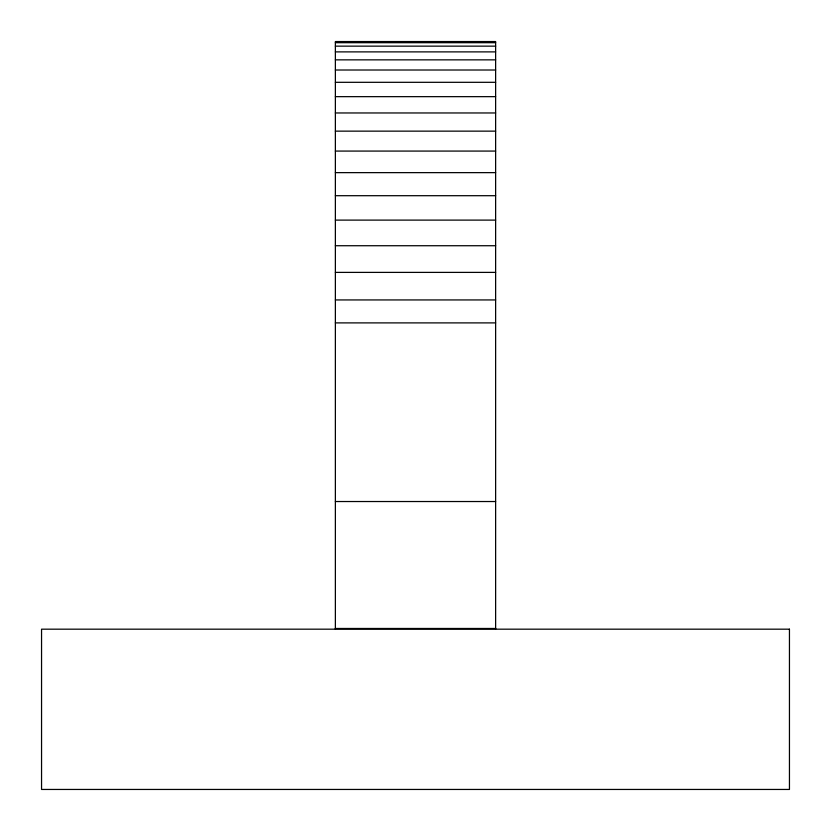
<?xml version="1.0" encoding="UTF-8"?>
<svg xmlns="http://www.w3.org/2000/svg" width="831" height="831" viewBox="0 0 831 831"><rect width="100%" height="100%" fill="white"/><g stroke="black" fill="none" stroke-linecap="round" stroke-linejoin="round"><path stroke-width="1.25" d="M335.371 42.703L495.629 42.703M335.371 46.152L495.629 46.152M335.371 51.886L495.629 51.886M335.371 59.853L495.629 59.853M335.371 70.012L495.629 70.012M335.371 82.311L495.629 82.311M335.371 96.656L495.629 96.656M335.371 112.964L495.629 112.964M335.371 131.142L495.629 131.142M335.371 151.076L495.629 151.076M335.371 172.64L495.629 172.64M335.371 195.701L495.629 195.701M335.371 220.111L495.629 220.111M335.371 245.727L495.629 245.727M335.371 272.391L495.629 272.391M335.371 299.939L495.629 299.939M335.371 322.895L495.629 322.895M335.371 501.529L495.629 501.529M335.371 628.475L495.629 628.475M495.629 629.181L495.629 41.55L335.371 41.55L335.371 629.181M789.45 629.181L41.55 629.181L41.55 789.45L789.45 789.45L789.45 629.181"/></g></svg>
